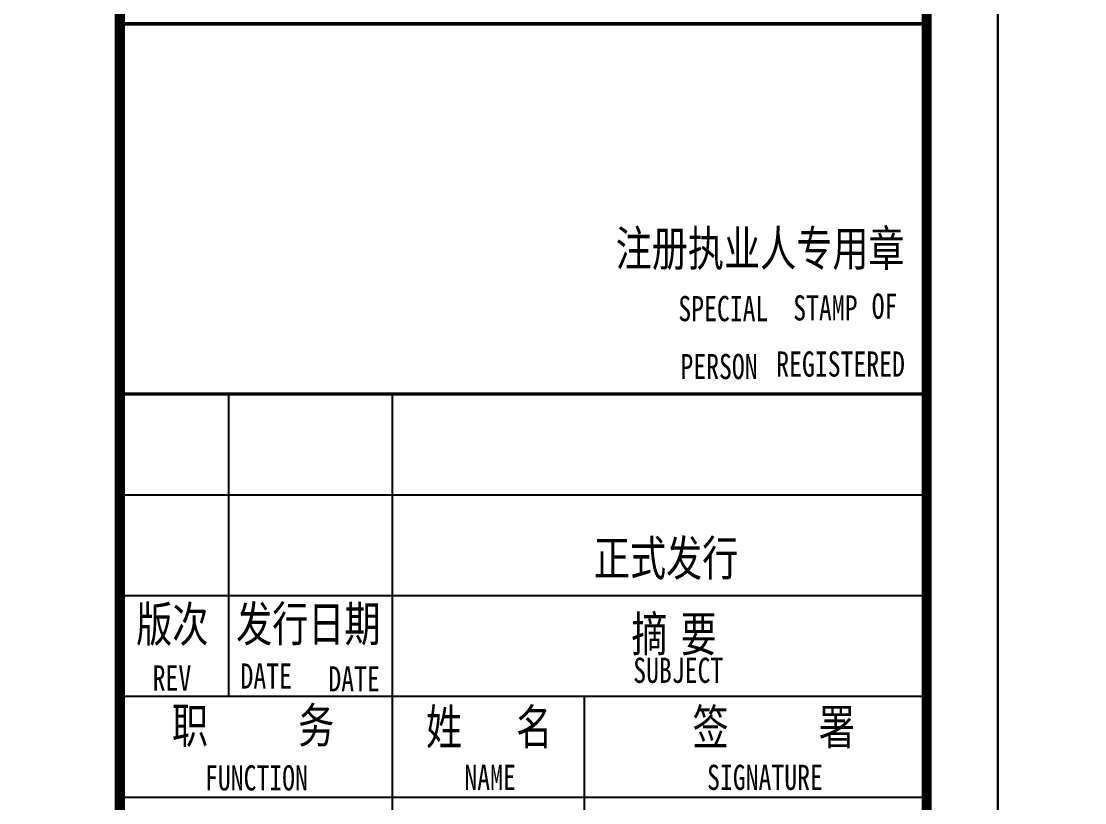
# Model space of a CAD drawing. Header units: inches. Extents: x -2316 to 955, y -265 to 742.
# Drawn here: x -1197.2 to -1122.4, y -125.7 to -70.7 of the extents above; entities that cross this region are included whole.
import ezdxf

# ---------------------------------------------------------------- set-up
doc = ezdxf.new("R2010")
doc.units = ezdxf.units.IN
doc.header["$LTSCALE"] = 1000
doc.header["$MEASUREMENT"] = 0
doc.layers.add('文字和字符', color=7, linetype='Continuous')
doc.styles.add('-宋体', font='', dxfattribs={"width": 0.8})
doc.styles.get('-宋体').set_extended_font_data('SimSun')

# ---------------------------------------------------------------- blocks, each defined once
blk = doc.blocks.new('TKK')
at = {"layer": '文字和字符'}
for p, q in [((1178.66, 388.74), (1094.15, 388.74)), ((1065.4, 336.61), (1179, 336.61)), ((1080.75, 294.01), (1080.75, 336.61)), ((1103.74, 336.61), (1103.74, 166.21)), ((1065.4, 322.41), (1179, 322.41)), ((1065.4, 308.21), (1179, 308.21)), ((1065.4, 294.01), (1179, 294.01)), ((1130.78, 294.01), (1130.78, 165.79)), ((1065.4, 279.81), (1179, 279.81))]:
    blk.add_line(p, q, dxfattribs=at)
blk.add_lwpolyline([(0, 0), (1189, 0), (1189, 841), (0, 841)], close=True, dxfattribs=at)
for points, const_width in [([(25, 10), (1179, 10), (1179, 831), (25, 831)], 1), ([(1065.4, 831), (1179, 831), (1179, 10.01), (1065.4, 10.01)], 1.42)]:
    blk.add_lwpolyline(points, close=True, dxfattribs=dict(at, const_width=const_width))
at = {"layer": '文字和字符', "const_width": 0.483}
for points in [[(1065.4, 388.74), (1178.66, 388.74)], [(1065.4, 336.61), (1179, 336.61)]]:
    blk.add_lwpolyline(points, dxfattribs=at)
at = {"layer": '文字和字符', "style": '-宋体', "width": 0.75}
for s, height, p in [('注册执业人专用章', 4.97, (1135.21, 354.62)), ('SPECIAL', 3.55, (1144.03, 346.85)), ('STAMP', 3.55, (1160.21, 346.95)), ('OF', 3.55, (1171.26, 347.2)), ('PERSON', 3.55, (1144.33, 338.69)), ('REGISTERED', 3.55, (1157.82, 339.04)), ('正式发行', 4.97, (1132.14, 310.99)), ('版次', 4.97, (1067.7, 301.69)), ('发行日期', 4.97, (1081.77, 301.73)), ('摘', 4.97, (1137.42, 300.31)), ('要', 4.97, (1144.35, 300.31)), ('SUBJECT', 3.55, (1137.68, 295.9)), ('REV', 3.55, (1070.02, 294.82)), ('DATE', 3.55, (1082.39, 295.09)), ('DATE', 3.55, (1094.76, 294.69)), ('职     务', 4.97, (1072.74, 287.43)), ('姓   名', 4.97, (1108.5, 287.21)), ('签     署', 4.97, (1146.03, 287.2)), ('FUNCTION', 3.55, (1077.39, 280.75)), ('NAME', 3.55, (1113.91, 280.81)), ('SIGNATURE', 3.55, (1148.08, 280.82))]:
    blk.add_text(s, height=height, dxfattribs=at).set_placement(p)

msp = doc.modelspace()

# ---------------------------------------------------------------- block references
at = {"xscale": 0.4995794785534144, "yscale": 0.4995794785534144, "zscale": 0.4995794785534144}
for p in [(-1722.481, -265.059), (-1128.481, -265.059)]:
    msp.add_blockref('TKK', p, dxfattribs=at)

doc.saveas('drawing.dxf')
